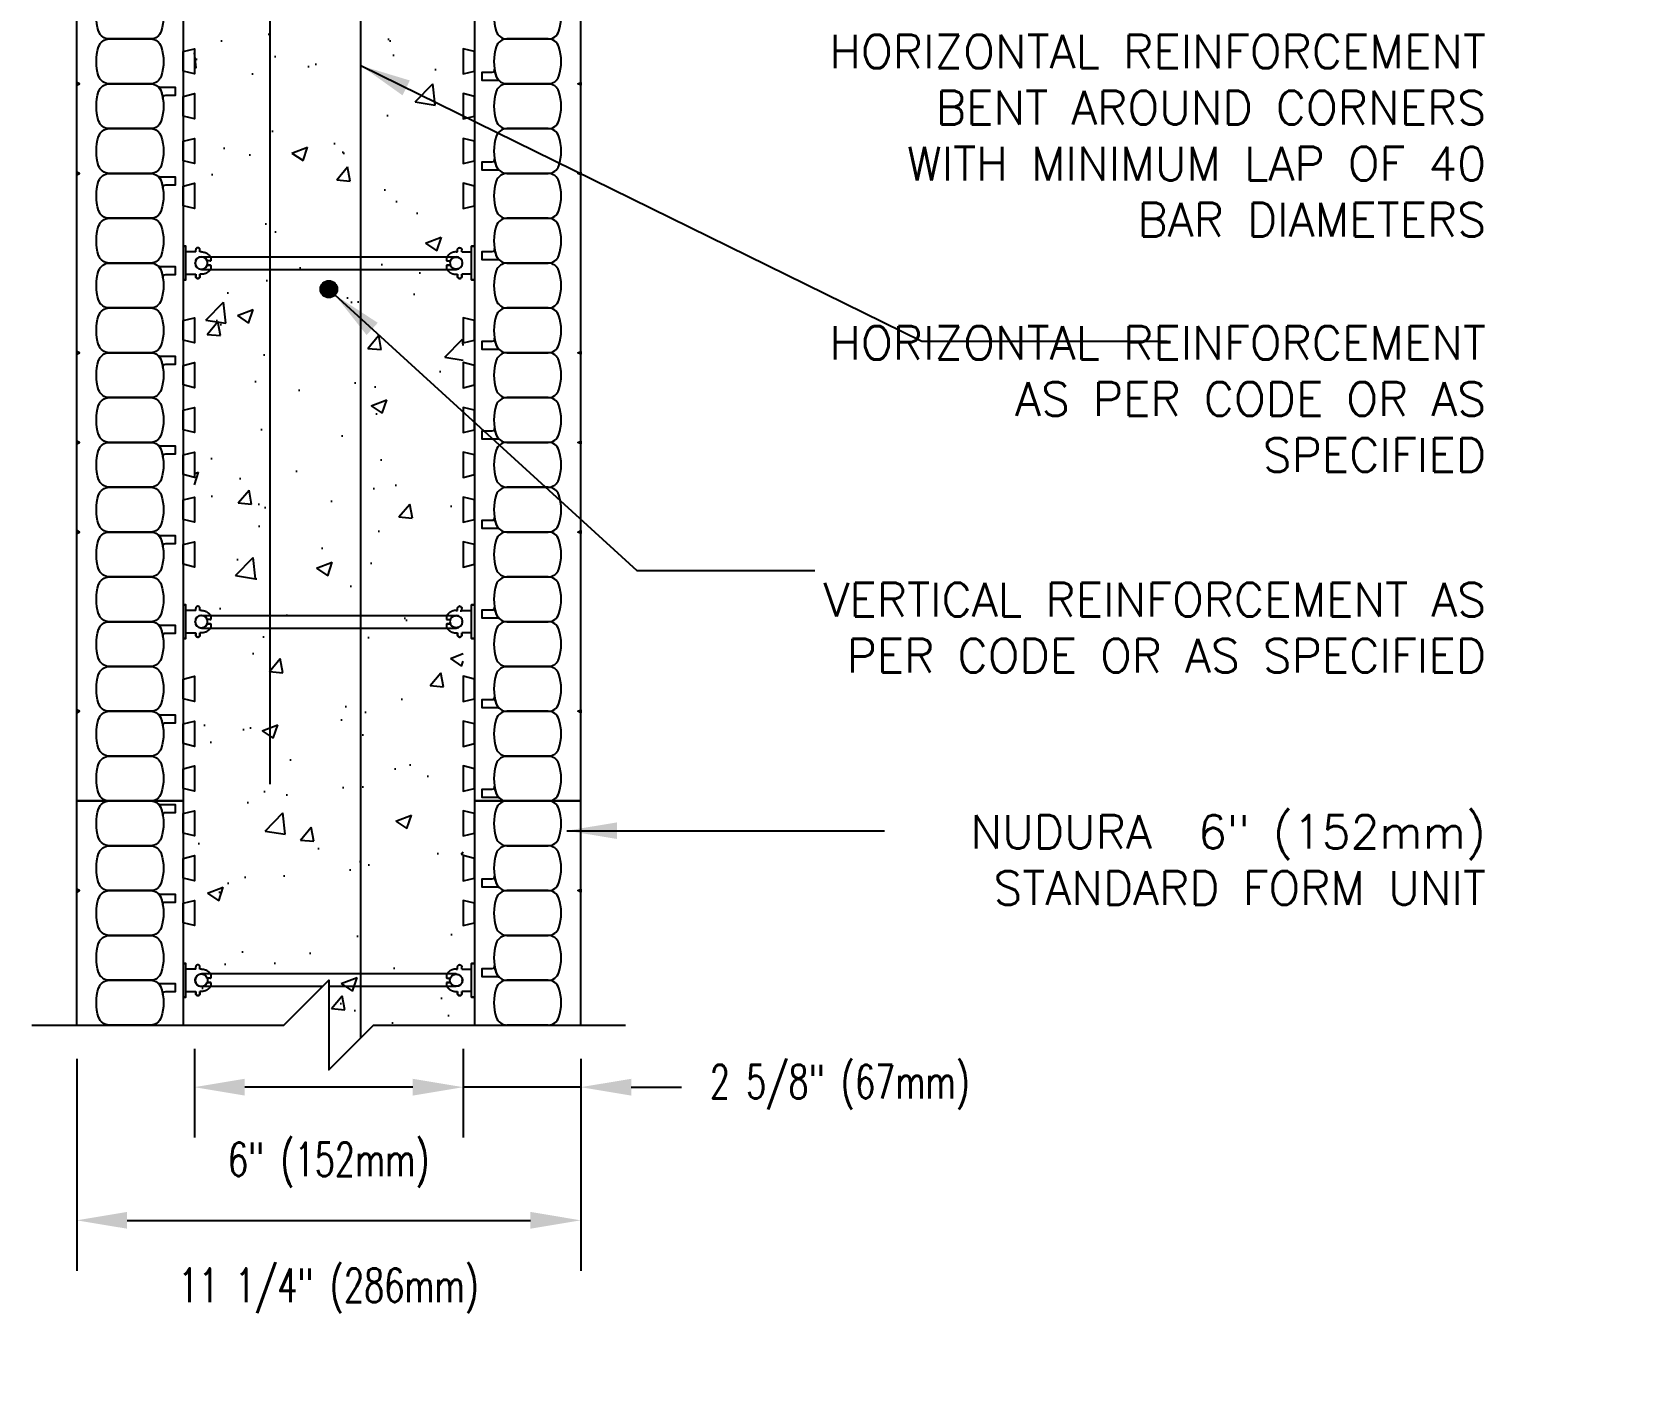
# Model space of a CAD drawing. Header units: inches. Extents: x 131.6 to 168.9, y 194.9 to 245.1.
# Drawn here: x 133.24 to 168.86, y 194.88 to 224.71 of the extents above; entities that cross this region are included whole.
import ezdxf

# ---------------------------------------------------------------- set-up
doc = ezdxf.new("R2010")
doc.units = ezdxf.units.IN
doc.header["$MEASUREMENT"] = 0
for name, color, linetype in [('DIM', 4, 'Continuous'), ('HATCH', 12, 'Continuous'), ('line25', 2, 'Continuous'), ('LINE3', 3, 'Continuous'), ('LINE50', 5, 'Continuous'), ('LINE65', 3, 'Continuous'), ('LINE9', 9, 'Continuous'), ('TEXT', 4, 'Continuous')]:
    doc.layers.add(name, color=color, linetype=linetype)
doc.styles.add('DIM', font='romans.shx', dxfattribs={"width": 0.7})
doc.styles.get("Standard").update_dxf_attribs({"font": 'romans.shx', "height": 0.75})
doc.dimstyles.new('ext_12', dxfattribs={"dimscale": 12, "dimtxt": 0.09375, "dimasz": 0.09375, "dimexe": 0.09375, "dimexo": 0.0625, "dimgap": 0.0625, "dimtad": 1, "dimdec": 1, "dimzin": 3, "dimdsep": 46, "dimlunit": 4, "dimtxsty": 'DIM', "dimcen": 0.09, "dimdle": 0.09375, "dimclrt": 4, "dimadec": 0, "dimazin": 0, "dimtfac": 1, "dimtdec": 1, "dimtmove": 2, "dimatfit": 3, "dimfxl": 0, "dimfrac": 2, "dimtolj": 1, "dimtzin": 0, "dimarcsym": 0})

# ---------------------------------------------------------------- blocks, each defined once
blk = doc.blocks.new('*D7')
at = {"layer": 'Defpoints', "color": 0}
for p in [(142.865, 202.776), (145.49, 202.557), (142.865, 201.172)]:
    blk.add_point(p, dxfattribs=at)
at = {"layer": 'DIM', "color": 0, "lineweight": -2}
for p, q in [((142.865, 202.026), (142.865, 200.047)), ((145.49, 201.807), (145.49, 200.047)), ((141.74, 201.172), (140.615, 201.172)), ((145.49, 201.172), (142.865, 201.172)), ((146.615, 201.172), (147.74, 201.172))]:
    blk.add_line(p, q, dxfattribs=at)
at = {"layer": 'DIM', "color": 0}
for points in [[(141.74, 201.359), (141.74, 200.984), (142.865, 201.172)], [(146.615, 201.359), (146.615, 200.984), (145.49, 201.172)]]:
    blk.add_solid(points, dxfattribs=at)
at = {"layer": 'DIM', "color": 4, "insert": (151.273, 201.172), "char_height": 0.75, "attachment_point": 5, "rotation": 0.0001, "style": 'DIM'}
blk.add_mtext('\\A1;2 5/8" (67mm)', dxfattribs=at)
blk = doc.blocks.new('*D8')
at = {"layer": 'Defpoints', "color": 0}
for p in [(136.865, 202.776), (142.865, 202.776), (136.865, 201.172)]:
    blk.add_point(p, dxfattribs=at)
at = {"layer": 'DIM', "color": 0, "lineweight": -2}
for p, q in [((136.865, 202.026), (136.865, 200.047)), ((142.865, 202.026), (142.865, 200.047)), ((141.74, 201.172), (137.99, 201.172))]:
    blk.add_line(p, q, dxfattribs=at)
at = {"layer": 'DIM', "color": 0}
for points in [[(137.99, 201.359), (137.99, 200.984), (136.865, 201.172)], [(141.74, 201.359), (141.74, 200.984), (142.865, 201.172)]]:
    blk.add_solid(points, dxfattribs=at)
at = {"layer": 'DIM', "color": 4, "insert": (139.865, 199.436), "char_height": 0.75, "attachment_point": 5, "rotation": 0.0001, "style": 'DIM'}
blk.add_mtext('\\A1;6" (152mm)', dxfattribs=at)
blk = doc.blocks.new('*D9')
at = {"layer": 'Defpoints', "color": 0}
for p in [(134.24, 202.557), (145.49, 202.557), (145.49, 198.201)]:
    blk.add_point(p, dxfattribs=at)
at = {"layer": 'DIM', "color": 0, "lineweight": -2}
for p, q in [((134.24, 201.807), (134.24, 197.076)), ((145.49, 201.807), (145.49, 197.076)), ((135.365, 198.201), (144.365, 198.201))]:
    blk.add_line(p, q, dxfattribs=at)
at = {"layer": 'DIM', "color": 0}
for points in [[(135.365, 198.389), (135.365, 198.014), (134.24, 198.201)], [(144.365, 198.389), (144.365, 198.014), (145.49, 198.201)]]:
    blk.add_solid(points, dxfattribs=at)
at = {"layer": 'DIM', "color": 4, "insert": (139.865, 196.627), "char_height": 0.75, "attachment_point": 5, "rotation": 0.0001, "style": 'DIM'}
blk.add_mtext('\\A1;11 1/4" (286mm)', dxfattribs=at)
blk = doc.blocks.new('WEB_CENTRE_TOP')
for p, q in [((-0.141, 5.688), (-0.141, 0)), ((0.141, 5.688), (0.141, 0))]:
    blk.add_line(p, q)
for centre in [(0, 5.688), (0, 0)]:
    blk.add_circle(centre, 0.141)
blk = doc.blocks.new('Connector')
blk.add_point((0.271, 0))
at = {"layer": 'LINE9'}
for p, q in [((0, 0.375), (0, -0.375)), ((0.062, -0.375), (0.062, 0.375)), ((0.281, 0.25), (0.062, 0.25))]:
    blk.add_line(p, q, dxfattribs=at)
for points, weights in [([(0.007, 0.375), (0.004, 0.375), (0, 0.375)], [1, 0.972587069138, 0.950305488115]), ([(0.327, 0.343), (0.308, 0.343), (0.281, 0.317), (0.281, 0.297)], [1, 0.85355339, 0.85355339, 1]), ([(0.328, 0.343), (0.327, 0.343), (0.327, 0.343)], [1, 0.70710678, 1]), ([(0.375, 0.297), (0.375, 0.317), (0.348, 0.343), (0.329, 0.343)], [1, 0.85355339, 0.85355339, 1]), ([(0.406, 0.25), (0.546, 0.25), (0.619, 0.131)], [0.958404415409, 0.794674173519, 0.864651571113]), ([(0.619, 0.052), (0.612, 0.049), (0.604, 0.049)], [0.83615024178, 0.892081430621, 1]), ([(0.281, -0.297), (0.281, -0.317), (0.308, -0.343), (0.327, -0.343)], [1, 0.85355339, 0.85355339, 1]), ([(0.327, -0.343), (0.281, -0.343), (0.281, -0.297)], [1, 0.70710678, 1]), ([(0.329, -0.343), (0.348, -0.343), (0.375, -0.317), (0.375, -0.297)], [1, 0.85355339, 0.85355339, 1]), ([(0.375, -0.297), (0.375, -0.343), (0.329, -0.343)], [1, 0.70710678, 1]), ([(0.619, -0.131), (0.546, -0.25), (0.406, -0.25)], [0.864651574428, 0.794674169686, 0.958404415195]), ([(0.604, -0.049), (0.612, -0.049), (0.619, -0.052)], [1, 0.89208144177, 0.836150253337]), ([(0, -0.375), (0.004, -0.375), (0.007, -0.375)], [0.950305488115, 0.972587069138, 1])]:
    blk.add_rational_spline(points, weights, degree=2, dxfattribs=at)
for points, degree in [([(0, 0.375), (0.002, 0.375), (0.005, 0.375), (0.007, 0.375)], 3), ([(0.007, 0.375), (0.021, 0.375), (0.051, 0.375), (0.062, 0.375), (0.062, 0.375)], 3), ([(0.281, 0.25), (0.281, 0.297)], 1), ([(0.327, 0.343), (0.327, 0.343), (0.328, 0.343), (0.328, 0.343)], 3), ([(0.328, 0.343), (0.329, 0.343), (0.329, 0.343), (0.329, 0.343)], 3), ([(0.375, 0.25), (0.375, 0.297)], 1), ([(0.406, 0.25), (0.375, 0.25)], 1), ([(0.406, 0.25), (0.406, 0.25)], 1), ([(0.406, 0.25), (0.406, 0.25)], 1), ([(0.406, 0.25), (0.406, 0.25)], 1), ([(0.406, 0.25), (0.406, 0.25)], 1), ([(0.406, 0.25), (0.406, 0.25)], 1), ([(0.406, 0.25), (0.406, 0.25)], 1), ([(0.406, 0.25), (0.406, 0.25)], 1), ([(0.406, 0.25), (0.406, 0.25)], 1), ([(0.406, 0.25), (0.406, 0.25)], 1), ([(0.406, 0.25), (0.406, 0.25)], 1), ([(0.406, 0.25), (0.406, 0.25)], 1), ([(0.406, 0.25), (0.406, 0.25)], 1), ([(0.406, 0.25), (0.406, 0.25)], 1), ([(0.406, 0.25), (0.406, 0.25)], 1), ([(0.406, 0.25), (0.406, 0.25)], 1), ([(0.406, 0.25), (0.406, 0.25)], 1), ([(0.406, 0.25), (0.406, 0.25)], 1), ([(0.406, 0.25), (0.406, 0.25)], 1), ([(0.406, 0.25), (0.406, 0.25)], 1), ([(0.406, 0.25), (0.406, 0.25)], 1), ([(0.406, 0.25), (0.406, 0.25)], 1), ([(0.406, 0.25), (0.406, 0.25)], 1), ([(0.406, 0.25), (0.406, 0.25)], 1), ([(0.406, 0.25), (0.406, 0.25)], 1), ([(0.604, 0.049), (0.532, 0.049)], 1), ([(0.532, 0.049), (0.532, 0.049)], 1), ([(0.532, 0.049), (0.532, 0.049)], 1), ([(0.532, 0.049), (0.532, 0.049)], 1), ([(0.532, 0.049), (0.532, 0.049)], 1), ([(0.532, 0.049), (0.532, 0.049)], 1), ([(0.532, 0.049), (0.532, 0.049)], 1), ([(0.532, 0.049), (0.532, 0.049)], 1), ([(0.532, 0.049), (0.532, 0.049)], 1), ([(0.532, 0.049), (0.532, 0.049)], 1), ([(0.532, 0.049), (0.532, 0.049)], 1), ([(0.604, 0.049), (0.609, 0.049), (0.614, 0.05), (0.619, 0.052)], 3), ([(0.604, 0.049), (0.604, 0.049)], 1), ([(0.604, 0.049), (0.604, 0.049)], 1), ([(0.604, 0.049), (0.604, 0.049)], 1), ([(0.604, 0.049), (0.604, 0.049)], 1), ([(0.619, 0.131), (0.619, 0.052)], 1), ([(0.619, 0.131), (0.619, 0.131)], 1), ([(0.619, 0.131), (0.619, 0.131)], 1), ([(0.619, 0.131), (0.619, 0.131)], 1), ([(0.619, 0.131), (0.619, 0.131)], 1), ([(0.062, -0.25), (0.281, -0.25)], 1), ([(0.281, -0.297), (0.281, -0.25)], 1), ([(0.281, -0.25), (0.281, -0.297)], 1), ([(0.328, -0.343), (0.328, -0.343), (0.327, -0.343), (0.327, -0.343)], 3), ([(0.329, -0.343), (0.329, -0.343), (0.329, -0.343), (0.328, -0.343)], 3), ([(0.375, -0.25), (0.375, -0.297)], 1), ([(0.375, -0.297), (0.375, -0.25)], 1), ([(0.406, -0.25), (0.375, -0.25)], 1), ([(0.406, -0.25), (0.406, -0.25)], 1), ([(0.406, -0.25), (0.406, -0.25)], 1), ([(0.406, -0.25), (0.406, -0.25)], 1), ([(0.406, -0.25), (0.406, -0.25)], 1), ([(0.406, -0.25), (0.406, -0.25)], 1), ([(0.406, -0.25), (0.406, -0.25)], 1), ([(0.406, -0.25), (0.406, -0.25)], 1), ([(0.406, -0.25), (0.406, -0.25)], 1), ([(0.406, -0.25), (0.406, -0.25)], 1), ([(0.406, -0.25), (0.406, -0.25)], 1), ([(0.406, -0.25), (0.406, -0.25)], 1), ([(0.532, -0.049), (0.604, -0.049)], 1), ([(0.604, -0.049), (0.58, -0.049), (0.556, -0.049), (0.532, -0.049)], 3), ([(0.532, -0.049), (0.532, -0.049)], 1), ([(0.532, -0.049), (0.532, -0.049)], 1), ([(0.532, -0.049), (0.532, -0.049)], 1), ([(0.532, -0.049), (0.532, -0.049)], 1), ([(0.619, -0.052), (0.614, -0.05), (0.609, -0.049), (0.604, -0.049)], 3), ([(0.604, -0.049), (0.604, -0.049)], 1), ([(0.604, -0.049), (0.604, -0.049)], 1), ([(0.604, -0.049), (0.604, -0.049)], 1), ([(0.604, -0.049), (0.604, -0.049)], 1), ([(0.604, -0.049), (0.604, -0.049)], 1), ([(0.604, -0.049), (0.604, -0.049)], 1), ([(0.604, -0.049), (0.604, -0.049)], 1), ([(0.604, -0.049), (0.604, -0.049)], 1), ([(0.619, -0.052), (0.619, -0.131)], 1), ([(0.619, -0.131), (0.619, -0.131)], 1), ([(0.619, -0.131), (0.619, -0.131)], 1), ([(0.619, -0.131), (0.619, -0.131)], 1), ([(0.619, -0.131), (0.619, -0.131)], 1), ([(0.007, -0.375), (0.005, -0.375), (0.002, -0.375), (0, -0.375)], 3), ([(0.062, -0.375), (0.062, -0.375), (0.051, -0.375), (0.021, -0.375), (0.007, -0.375)], 3)]:
    blk.add_open_spline(points, degree=degree, dxfattribs=at)
for points, weights, knots in [([(0.062, 0.375), (0.062, 0.375), (0.046, 0.375), (0.03, 0.375), (0.007, 0.375)], [0.868718858569, 0.861102746415, 1, 0.861102734288, 0.868718859898], [0, 0, 0, 0.5, 0.5, 1, 1, 1]), ([(0.532, 0.049), (0.472, 0.203), (0.333, 0.113), (0.157, 0), (0.333, -0.113), (0.472, -0.203), (0.532, -0.049)], [0.899508922286, 0.599718215298, 1, 0.54226024, 1, 0.599718224335, 0.899508908749], [0, 0, 0, 0.318112, 0.318112, 0.681888, 0.681888, 1, 1, 1]), ([(0.007, -0.375), (0.03, -0.375), (0.046, -0.375), (0.062, -0.375), (0.062, -0.375)], [0.868718859319, 0.861102739573, 1, 0.861102742958, 0.868718858948], [0, 0, 0, 0.5, 0.5, 1, 1, 1])]:
    blk.add_rational_spline(points, weights, degree=2, knots=knots, dxfattribs=at)

msp = doc.modelspace()

# ---------------------------------------------------------------- hatches: boundary and pattern name
at = {"layer": 'HATCH'}
h = msp.add_hatch(dxfattribs=at)
h.set_pattern_fill('AR-CONC', color=256, scale=0.5, style=0)
h.set_pattern_definition([(50, (18.8955, 17.3955), (3.5863, -0.31376), [0.375, -4.125]), (355, (18.8955, 17.3955), (-0.693757, 3.76096), [0.3, -3.3]), (100.4514, (19.1944, 17.3694), (2.892547, 3.447198), [0.3187, -3.50571]), (46.1842, (18.8955, 18.3955), (5.336205, -0.827595), [0.5625, -6.1875]), (96.6356, (19.34, 18.3265), (4.67331, 4.87059), [0.47805, -5.25856]), (351.1842, (18.8955, 18.3955), (4.67331, 4.87059), [0.45, -4.95]), (21, (19.3955, 18.1455), (2.984535, -2.013094), [0.375, -4.125]), (326, (19.3955, 18.1455), (1.216577, 3.62575), [0.3, -3.3]), (71.4514, (19.6443, 17.9777), (4.201113, 1.612652), [0.3187, -3.50571]), (37.5, (18.8955, 17.3955), (0.060799, 1.664469), [0, -3.26, 0, -3.35, 0, -3.3125]), (7.5, (18.8955, 17.3955), (1.315348, 1.972059), [0, -1.91, 0, -3.185, 0, -1.2625]), (327.5, (17.7805, 17.3955), (2.669112, -0.1127744), [0, -1.25, 0, -3.9, 0, -5.175]), (317.5, (17.2805, 17.3955), (2.91593, 0.500525), [0, -1.625, 0, -2.59, 0, -3.675])])
h.paths.add_polyline_path([(167.865, 234.557), (167.865, 236.557), (136.865, 236.557), (136.865, 202.557), (138.865, 202.557), (139.865, 203.557), (139.865, 201.557), (140.865, 202.557), (142.865, 202.557), (142.865, 230.557), (167.865, 230.557), (167.865, 232.557), (168.865, 233.557), (166.865, 233.557)])
at = {"layer": 'LINE3'}
msp.add_hatch(color=256, dxfattribs=at).paths.add_polyline_path([(140.052, 218.974, 1), (139.677, 218.974, 1)])

# ---------------------------------------------------------------- linework, layer by layer
at = {"layer": 'line25'}
for p, q in [((136.615, 236.057), (136.615, 207.557)), ((143.115, 229.057), (143.115, 207.557)), ((136.615, 207.557), (136.615, 202.557)), ((143.115, 207.557), (143.115, 202.557))]:
    msp.add_line(p, q, dxfattribs=at)
for points in [[(136.615, 224.276), (136.865, 224.338), (136.865, 223.776), (136.615, 223.838)], [(143.115, 224.276), (142.865, 224.338), (142.865, 223.776), (143.115, 223.838)], [(136.615, 223.276), (136.865, 223.338), (136.865, 222.776), (136.615, 222.838)], [(143.115, 223.276), (142.865, 223.338), (142.865, 222.776), (143.115, 222.838)], [(136.615, 222.276), (136.865, 222.338), (136.865, 221.776), (136.615, 221.838)], [(143.115, 222.276), (142.865, 222.338), (142.865, 221.776), (143.115, 221.838)], [(136.615, 221.276), (136.865, 221.338), (136.865, 220.776), (136.615, 220.838)], [(143.115, 221.276), (142.865, 221.338), (142.865, 220.776), (143.115, 220.838)], [(136.615, 218.276), (136.865, 218.338), (136.865, 217.776), (136.615, 217.838)], [(143.115, 218.276), (142.865, 218.338), (142.865, 217.776), (143.115, 217.838)], [(136.615, 217.276), (136.865, 217.338), (136.865, 216.776), (136.615, 216.838)], [(143.115, 217.276), (142.865, 217.338), (142.865, 216.776), (143.115, 216.838)], [(136.615, 216.276), (136.865, 216.338), (136.865, 215.776), (136.615, 215.838)], [(143.115, 216.276), (142.865, 216.338), (142.865, 215.776), (143.115, 215.838)], [(136.615, 215.276), (136.865, 215.338), (136.865, 214.776), (136.615, 214.838)], [(143.115, 215.276), (142.865, 215.338), (142.865, 214.776), (143.115, 214.838)], [(136.615, 214.276), (136.865, 214.338), (136.865, 213.776), (136.615, 213.838)], [(143.115, 214.276), (142.865, 214.338), (142.865, 213.776), (143.115, 213.838)], [(136.615, 213.276), (136.865, 213.338), (136.865, 212.776), (136.615, 212.838)], [(143.115, 213.276), (142.865, 213.338), (142.865, 212.776), (143.115, 212.838)], [(136.615, 210.276), (136.865, 210.338), (136.865, 209.776), (136.615, 209.838)], [(143.115, 210.276), (142.865, 210.338), (142.865, 209.776), (143.115, 209.838)], [(136.615, 209.276), (136.865, 209.338), (136.865, 208.776), (136.615, 208.838)], [(143.115, 209.276), (142.865, 209.338), (142.865, 208.776), (143.115, 208.838)], [(136.615, 208.276), (136.865, 208.338), (136.865, 207.776), (136.615, 207.838)], [(143.115, 208.276), (142.865, 208.338), (142.865, 207.776), (143.115, 207.838)], [(136.615, 207.276), (136.865, 207.338), (136.865, 206.776), (136.615, 206.838)], [(143.115, 207.276), (142.865, 207.338), (142.865, 206.776), (143.115, 206.838)], [(136.615, 206.276), (136.865, 206.338), (136.865, 205.776), (136.615, 205.838)], [(143.115, 206.276), (142.865, 206.338), (142.865, 205.776), (143.115, 205.838)], [(136.615, 205.276), (136.865, 205.338), (136.865, 204.776), (136.615, 204.838)], [(143.115, 205.276), (142.865, 205.338), (142.865, 204.776), (143.115, 204.838)]]:
    msp.add_lwpolyline(points, close=True, dxfattribs=at)
at = {"layer": 'LINE3'}
msp.add_line((140.583, 202.276), (140.583, 230.487), dxfattribs=at)
msp.add_circle((139.865, 218.974), 0.188, dxfattribs=at)
at = {"layer": 'LINE50'}
for p, q in [((134.24, 207.557), (134.24, 239.182)), ((145.49, 207.557), (145.49, 227.932)), ((134.24, 207.557), (136.615, 207.557)), ((136.615, 207.557), (134.24, 207.557)), ((134.24, 202.557), (134.24, 207.557)), ((145.49, 207.557), (143.115, 207.557)), ((143.115, 207.557), (145.49, 207.557)), ((145.49, 202.557), (145.49, 207.557))]:
    msp.add_line(p, q, dxfattribs=at)
at = {"layer": 'LINE65', "flags": 128}
msp.add_lwpolyline([(138.555, 207.932), (138.555, 231.776), (138.555, 231.776, -0.414214), (141.055, 234.276), (165.49, 234.276)], format="xyb", dxfattribs=at)
at = {"layer": 'LINE9'}
for p, q in [((142.709, 203.698), (137.021, 203.698)), ((142.709, 203.698), (137.021, 203.698)), ((139.724, 203.417), (137.021, 203.417)), ((139.724, 203.417), (137.021, 203.417)), ((142.709, 203.417), (139.865, 203.417)), ((142.709, 203.417), (139.865, 203.417))]:
    msp.add_line(p, q, dxfattribs=at)
for points in [[(136.126, 225.384, -0.157671), (136.126, 224.73, -0.325305), (135.888, 224.557), (134.967, 224.557, -0.325305), (134.729, 224.73, -0.157671), (134.729, 225.384, -0.325305), (134.967, 225.557), (135.888, 225.557, -0.325305)], [(143.604, 225.384, 0.157671), (143.604, 224.73, 0.325305), (143.842, 224.557), (144.763, 224.557, 0.325305), (145.001, 224.73, 0.157671), (145.001, 225.384, 0.325305), (144.763, 225.557), (143.842, 225.557, 0.325305)], [(136.126, 224.384, -0.157671), (136.126, 223.73, -0.325305), (135.888, 223.557), (134.967, 223.557, -0.325305), (134.729, 223.73, -0.157671), (134.729, 224.384, -0.325305), (134.967, 224.557), (135.888, 224.557, -0.325305)], [(143.604, 224.384, 0.157671), (143.604, 223.73, 0.325305), (143.842, 223.557), (144.763, 223.557, 0.325305), (145.001, 223.73, 0.157671), (145.001, 224.384, 0.325305), (144.763, 224.557), (143.842, 224.557, 0.325305)], [(143.604, 223.73, -0.037267), (143.566, 223.884, -0.463036), (143.505, 223.811), (143.283, 223.811), (143.283, 223.64), (143.629, 223.64, -0.189002), (143.672, 223.624, -0.128407)], [(136.126, 223.384, -0.157671), (136.126, 222.73, -0.325305), (135.888, 222.557), (134.967, 222.557, -0.325305), (134.729, 222.73, -0.157671), (134.729, 223.384, -0.325305), (134.967, 223.557), (135.888, 223.557, -0.325305)], [(136.126, 223.384, -0.037267), (136.163, 223.23, -0.463036), (136.225, 223.303), (136.446, 223.303), (136.446, 223.474), (136.1, 223.474, -0.189002), (136.058, 223.491, -0.128407)], [(143.604, 223.384, 0.157671), (143.604, 222.73, 0.325305), (143.842, 222.557), (144.763, 222.557, 0.325305), (145.001, 222.73, 0.157671), (145.001, 223.384, 0.325305), (144.763, 223.557), (143.842, 223.557, 0.325305)], [(136.126, 222.384, -0.157671), (136.126, 221.73, -0.325305), (135.888, 221.557), (134.967, 221.557, -0.325305), (134.729, 221.73, -0.157671), (134.729, 222.384, -0.325305), (134.967, 222.557), (135.888, 222.557, -0.325305)], [(143.604, 222.384, 0.157671), (143.604, 221.73, 0.325305), (143.842, 221.557), (144.763, 221.557, 0.325305), (145.001, 221.73, 0.157671), (145.001, 222.384, 0.325305), (144.763, 222.557), (143.842, 222.557, 0.325305)], [(143.604, 221.73, -0.037267), (143.566, 221.884, -0.463036), (143.505, 221.811), (143.283, 221.811), (143.283, 221.64), (143.629, 221.64, -0.189002), (143.672, 221.624, -0.128407)], [(136.126, 221.384, -0.157671), (136.126, 220.73, -0.325305), (135.888, 220.557), (134.967, 220.557, -0.325305), (134.729, 220.73, -0.157671), (134.729, 221.384, -0.325305), (134.967, 221.557), (135.888, 221.557, -0.325305)], [(136.126, 221.384, -0.037267), (136.163, 221.23, -0.463036), (136.225, 221.303), (136.446, 221.303), (136.446, 221.474), (136.1, 221.474, -0.189002), (136.058, 221.491, -0.128407)], [(143.604, 221.384, 0.157671), (143.604, 220.73, 0.325305), (143.842, 220.557), (144.763, 220.557, 0.325305), (145.001, 220.73, 0.157671), (145.001, 221.384, 0.325305), (144.763, 221.557), (143.842, 221.557, 0.325305)], [(136.126, 220.384, -0.157671), (136.126, 219.73, -0.325305), (135.888, 219.557), (134.967, 219.557, -0.325305), (134.729, 219.73, -0.157671), (134.729, 220.384, -0.325305), (134.967, 220.557), (135.888, 220.557, -0.325305)], [(143.604, 220.384, 0.157671), (143.604, 219.73, 0.325305), (143.842, 219.557), (144.763, 219.557, 0.325305), (145.001, 219.73, 0.157671), (145.001, 220.384, 0.325305), (144.763, 220.557), (143.842, 220.557, 0.325305)], [(143.604, 219.73, -0.037267), (143.566, 219.884, -0.463036), (143.505, 219.811), (143.283, 219.811), (143.283, 219.64), (143.629, 219.64, -0.189002), (143.672, 219.624, -0.128407)], [(136.126, 219.384, -0.157671), (136.126, 218.73, -0.325305), (135.888, 218.557), (134.967, 218.557, -0.325305), (134.729, 218.73, -0.157671), (134.729, 219.384, -0.325305), (134.967, 219.557), (135.888, 219.557, -0.325305)], [(136.126, 219.384, -0.037267), (136.163, 219.23, -0.463036), (136.225, 219.303), (136.446, 219.303), (136.446, 219.474), (136.1, 219.474, -0.189002), (136.058, 219.491, -0.128407)], [(143.604, 219.384, 0.157671), (143.604, 218.73, 0.325305), (143.842, 218.557), (144.763, 218.557, 0.325305), (145.001, 218.73, 0.157671), (145.001, 219.384, 0.325305), (144.763, 219.557), (143.842, 219.557, 0.325305)], [(136.126, 218.384, -0.157671), (136.126, 217.73, -0.325305), (135.888, 217.557), (134.967, 217.557, -0.325305), (134.729, 217.73, -0.157671), (134.729, 218.384, -0.325305), (134.967, 218.557), (135.888, 218.557, -0.325305)], [(143.604, 218.384, 0.157671), (143.604, 217.73, 0.325305), (143.842, 217.557), (144.763, 217.557, 0.325305), (145.001, 217.73, 0.157671), (145.001, 218.384, 0.325305), (144.763, 218.557), (143.842, 218.557, 0.325305)], [(143.604, 217.73, -0.037267), (143.566, 217.884, -0.463036), (143.505, 217.811), (143.283, 217.811), (143.283, 217.64), (143.629, 217.64, -0.189002), (143.672, 217.624, -0.128407)], [(136.126, 217.384, -0.157671), (136.126, 216.73, -0.325305), (135.888, 216.557), (134.967, 216.557, -0.325305), (134.729, 216.73, -0.157671), (134.729, 217.384, -0.325305), (134.967, 217.557), (135.888, 217.557, -0.325305)], [(136.126, 217.384, -0.037267), (136.163, 217.23, -0.463036), (136.225, 217.303), (136.446, 217.303), (136.446, 217.474), (136.1, 217.474, -0.189002), (136.058, 217.491, -0.128407)], [(143.604, 217.384, 0.157671), (143.604, 216.73, 0.325305), (143.842, 216.557), (144.763, 216.557, 0.325305), (145.001, 216.73, 0.157671), (145.001, 217.384, 0.325305), (144.763, 217.557), (143.842, 217.557, 0.325305)], [(136.126, 216.384, -0.157671), (136.126, 215.73, -0.325305), (135.888, 215.557), (134.967, 215.557, -0.325305), (134.729, 215.73, -0.157671), (134.729, 216.384, -0.325305), (134.967, 216.557), (135.888, 216.557, -0.325305)], [(143.604, 216.384, 0.157671), (143.604, 215.73, 0.325305), (143.842, 215.557), (144.763, 215.557, 0.325305), (145.001, 215.73, 0.157671), (145.001, 216.384, 0.325305), (144.763, 216.557), (143.842, 216.557, 0.325305)], [(136.126, 215.384, -0.157671), (136.126, 214.73, -0.325305), (135.888, 214.557), (134.967, 214.557, -0.325305), (134.729, 214.73, -0.157671), (134.729, 215.384, -0.325305), (134.967, 215.557), (135.888, 215.557, -0.325305)], [(143.604, 215.73, -0.037267), (143.566, 215.884, -0.463036), (143.505, 215.811), (143.283, 215.811), (143.283, 215.64), (143.629, 215.64, -0.189002), (143.672, 215.624, -0.128407)], [(143.604, 215.384, 0.157671), (143.604, 214.73, 0.325305), (143.842, 214.557), (144.763, 214.557, 0.325305), (145.001, 214.73, 0.157671), (145.001, 215.384, 0.325305), (144.763, 215.557), (143.842, 215.557, 0.325305)], [(136.126, 215.384, -0.037267), (136.163, 215.23, -0.463036), (136.225, 215.303), (136.446, 215.303), (136.446, 215.474), (136.1, 215.474, -0.189002), (136.058, 215.491, -0.128407)], [(136.126, 214.384, -0.157671), (136.126, 213.73, -0.325305), (135.888, 213.557), (134.967, 213.557, -0.325305), (134.729, 213.73, -0.157671), (134.729, 214.384, -0.325305), (134.967, 214.557), (135.888, 214.557, -0.325305)], [(143.604, 214.384, 0.157671), (143.604, 213.73, 0.325305), (143.842, 213.557), (144.763, 213.557, 0.325305), (145.001, 213.73, 0.157671), (145.001, 214.384, 0.325305), (144.763, 214.557), (143.842, 214.557, 0.325305)], [(143.604, 213.73, -0.037267), (143.566, 213.884, -0.463036), (143.505, 213.811), (143.283, 213.811), (143.283, 213.64), (143.629, 213.64, -0.189002), (143.672, 213.624, -0.128407)], [(136.126, 213.384, -0.157671), (136.126, 212.73, -0.325305), (135.888, 212.557), (134.967, 212.557, -0.325305), (134.729, 212.73, -0.157671), (134.729, 213.384, -0.325305), (134.967, 213.557), (135.888, 213.557, -0.325305)], [(136.126, 213.384, -0.037267), (136.163, 213.23, -0.463036), (136.225, 213.303), (136.446, 213.303), (136.446, 213.474), (136.1, 213.474, -0.189002), (136.058, 213.491, -0.128407)], [(143.604, 213.384, 0.157671), (143.604, 212.73, 0.325305), (143.842, 212.557), (144.763, 212.557, 0.325305), (145.001, 212.73, 0.157671), (145.001, 213.384, 0.325305), (144.763, 213.557), (143.842, 213.557, 0.325305)], [(136.126, 212.384, -0.157671), (136.126, 211.73, -0.325305), (135.888, 211.557), (134.967, 211.557, -0.325305), (134.729, 211.73, -0.157671), (134.729, 212.384, -0.325305), (134.967, 212.557), (135.888, 212.557, -0.325305)], [(143.604, 212.384, 0.157671), (143.604, 211.73, 0.325305), (143.842, 211.557), (144.763, 211.557, 0.325305), (145.001, 211.73, 0.157671), (145.001, 212.384, 0.325305), (144.763, 212.557), (143.842, 212.557, 0.325305)], [(143.604, 211.73, -0.037267), (143.566, 211.884, -0.463036), (143.505, 211.811), (143.283, 211.811), (143.283, 211.64), (143.629, 211.64, -0.189002), (143.672, 211.624, -0.128407)], [(136.126, 211.384, -0.157671), (136.126, 210.73, -0.325305), (135.888, 210.557), (134.967, 210.557, -0.325305), (134.729, 210.73, -0.157671), (134.729, 211.384, -0.325305), (134.967, 211.557), (135.888, 211.557, -0.325305)], [(136.126, 211.384, -0.037267), (136.163, 211.23, -0.463036), (136.225, 211.303), (136.446, 211.303), (136.446, 211.474), (136.1, 211.474, -0.189002), (136.058, 211.491, -0.128407)], [(143.604, 211.384, 0.157671), (143.604, 210.73, 0.325305), (143.842, 210.557), (144.763, 210.557, 0.325305), (145.001, 210.73, 0.157671), (145.001, 211.384, 0.325305), (144.763, 211.557), (143.842, 211.557, 0.325305)], [(136.126, 210.384, -0.157671), (136.126, 209.73, -0.325305), (135.888, 209.557), (134.967, 209.557, -0.325305), (134.729, 209.73, -0.157671), (134.729, 210.384, -0.325305), (134.967, 210.557), (135.888, 210.557, -0.325305)], [(143.604, 210.384, 0.157671), (143.604, 209.73, 0.325305), (143.842, 209.557), (144.763, 209.557, 0.325305), (145.001, 209.73, 0.157671), (145.001, 210.384, 0.325305), (144.763, 210.557), (143.842, 210.557, 0.325305)], [(143.604, 209.73, -0.037267), (143.566, 209.884, -0.463036), (143.505, 209.811), (143.283, 209.811), (143.283, 209.64), (143.629, 209.64, -0.189002), (143.672, 209.624, -0.128407)], [(136.126, 209.384, -0.157671), (136.126, 208.73, -0.325305), (135.888, 208.557), (134.967, 208.557, -0.325305), (134.729, 208.73, -0.157671), (134.729, 209.384, -0.325305), (134.967, 209.557), (135.888, 209.557, -0.325305)], [(136.126, 209.384, -0.037267), (136.163, 209.23, -0.463036), (136.225, 209.303), (136.446, 209.303), (136.446, 209.474), (136.1, 209.474, -0.189002), (136.058, 209.491, -0.128407)], [(143.604, 209.384, 0.157671), (143.604, 208.73, 0.325305), (143.842, 208.557), (144.763, 208.557, 0.325305), (145.001, 208.73, 0.157671), (145.001, 209.384, 0.325305), (144.763, 209.557), (143.842, 209.557, 0.325305)], [(136.126, 208.384, -0.157671), (136.126, 207.73, -0.325305), (135.888, 207.557), (134.967, 207.557, -0.325305), (134.729, 207.73, -0.157671), (134.729, 208.384, -0.325305), (134.967, 208.557), (135.888, 208.557, -0.325305)], [(143.604, 208.384, 0.157671), (143.604, 207.73, 0.325305), (143.842, 207.557), (144.763, 207.557, 0.325305), (145.001, 207.73, 0.157671), (145.001, 208.384, 0.325305), (144.763, 208.557), (143.842, 208.557, 0.325305)], [(143.604, 207.73, -0.037267), (143.566, 207.884, -0.463036), (143.505, 207.811), (143.283, 207.811), (143.283, 207.64), (143.629, 207.64, -0.189002), (143.672, 207.624, -0.128407)], [(136.126, 207.384, -0.157671), (136.126, 206.73, -0.325305), (135.888, 206.557), (134.967, 206.557, -0.325305), (134.729, 206.73, -0.157671), (134.729, 207.384, -0.325305), (134.967, 207.557), (135.888, 207.557, -0.325305)], [(136.126, 207.384, -0.037267), (136.163, 207.23, -0.463036), (136.225, 207.303), (136.446, 207.303), (136.446, 207.474), (136.1, 207.474, -0.189002), (136.058, 207.491, -0.128407)], [(143.604, 207.384, 0.157671), (143.604, 206.73, 0.325305), (143.842, 206.557), (144.763, 206.557, 0.325305), (145.001, 206.73, 0.157671), (145.001, 207.384, 0.325305), (144.763, 207.557), (143.842, 207.557, 0.325305)], [(136.126, 206.384, -0.157671), (136.126, 205.73, -0.325305), (135.888, 205.557), (134.967, 205.557, -0.325305), (134.729, 205.73, -0.157671), (134.729, 206.384, -0.325305), (134.967, 206.557), (135.888, 206.557, -0.325305)], [(143.604, 206.384, 0.157671), (143.604, 205.73, 0.325305), (143.842, 205.557), (144.763, 205.557, 0.325305), (145.001, 205.73, 0.157671), (145.001, 206.384, 0.325305), (144.763, 206.557), (143.842, 206.557, 0.325305)], [(136.126, 205.384, -0.157671), (136.126, 204.73, -0.325305), (135.888, 204.557), (134.967, 204.557, -0.325305), (134.729, 204.73, -0.157671), (134.729, 205.384, -0.325305), (134.967, 205.557), (135.888, 205.557, -0.325305)], [(143.604, 205.73, -0.037267), (143.566, 205.884, -0.463036), (143.505, 205.811), (143.283, 205.811), (143.283, 205.64), (143.629, 205.64, -0.189002), (143.672, 205.624, -0.128407)], [(143.604, 205.384, 0.157671), (143.604, 204.73, 0.325305), (143.842, 204.557), (144.763, 204.557, 0.325305), (145.001, 204.73, 0.157671), (145.001, 205.384, 0.325305), (144.763, 205.557), (143.842, 205.557, 0.325305)], [(136.126, 205.384, -0.037267), (136.163, 205.23, -0.463036), (136.225, 205.303), (136.446, 205.303), (136.446, 205.474), (136.1, 205.474, -0.189002), (136.058, 205.491, -0.128407)], [(136.126, 204.384, -0.157671), (136.126, 203.73, -0.325305), (135.888, 203.557), (134.967, 203.557, -0.325305), (134.729, 203.73, -0.157671), (134.729, 204.384, -0.325305), (134.967, 204.557), (135.888, 204.557, -0.325305)], [(143.604, 204.384, 0.157671), (143.604, 203.73, 0.325305), (143.842, 203.557), (144.763, 203.557, 0.325305), (145.001, 203.73, 0.157671), (145.001, 204.384, 0.325305), (144.763, 204.557), (143.842, 204.557, 0.325305)], [(143.604, 203.73, -0.037267), (143.566, 203.884, -0.463036), (143.505, 203.811), (143.283, 203.811), (143.283, 203.64), (143.629, 203.64, -0.189002), (143.672, 203.624, -0.128407)], [(136.126, 203.384, -0.157671), (136.126, 202.73, -0.325305), (135.888, 202.557), (134.967, 202.557, -0.325305), (134.729, 202.73, -0.157671), (134.729, 203.384, -0.325305), (134.967, 203.557), (135.888, 203.557, -0.325305)], [(136.126, 203.384, -0.037267), (136.163, 203.23, -0.463036), (136.225, 203.303), (136.446, 203.303), (136.446, 203.474), (136.1, 203.474, -0.189002), (136.058, 203.491, -0.128407)], [(143.604, 203.384, 0.157671), (143.604, 202.73, 0.325305), (143.842, 202.557), (144.763, 202.557, 0.325305), (145.001, 202.73, 0.157671), (145.001, 203.384, 0.325305), (144.763, 203.557), (143.842, 203.557, 0.325305)]]:
    msp.add_lwpolyline(points, format="xyb", close=True, dxfattribs=at)
for points in [[(134.24, 223.526), (134.304, 223.557), (134.24, 223.588)], [(145.49, 223.526), (145.425, 223.557), (145.49, 223.588)], [(134.24, 221.526), (134.304, 221.557), (134.24, 221.588)], [(145.49, 221.526), (145.425, 221.557), (145.49, 221.588)], [(134.24, 217.526), (134.304, 217.557), (134.24, 217.588)], [(145.49, 217.526), (145.425, 217.557), (145.49, 217.588)], [(134.24, 215.526), (134.304, 215.557), (134.24, 215.588)], [(145.49, 215.526), (145.425, 215.557), (145.49, 215.588)], [(134.24, 213.526), (134.304, 213.557), (134.24, 213.588)], [(145.49, 213.526), (145.425, 213.557), (145.49, 213.588)], [(134.24, 209.526), (134.304, 209.557), (134.24, 209.588)], [(145.49, 209.526), (145.425, 209.557), (145.49, 209.588)], [(134.24, 205.526), (134.304, 205.557), (134.24, 205.588)], [(145.49, 205.526), (145.425, 205.557), (145.49, 205.588)]]:
    msp.add_lwpolyline(points, close=True, dxfattribs=at)
msp.add_lwpolyline([(133.24, 202.557), (138.865, 202.557), (139.865, 203.557), (139.865, 201.557), (140.865, 202.557), (146.49, 202.557)], dxfattribs=at)
for points in [[(134.967, 202.557), (135.888, 202.557, -0.325305)], [(144.763, 202.557), (143.842, 202.557, 0.325305)]]:
    msp.add_lwpolyline(points, format="xyb", dxfattribs=at)
for centre in [(137.021, 203.557), (137.021, 203.557), (142.709, 203.557), (142.709, 203.557)]:
    msp.add_circle(centre, 0.141, dxfattribs=at)

# ---------------------------------------------------------------- block references
for p in [(136.615, 219.557), (136.615, 211.557), (136.615, 203.557)]:
    msp.add_blockref('Connector', p)
at = {"xscale": -1}
for p in [(143.115, 219.557), (143.115, 211.557), (143.115, 203.557)]:
    msp.add_blockref('Connector', p, dxfattribs=at)
at = {"layer": 'LINE9', "xscale": -1, "rotation": 90}
for p in [(142.709, 219.557), (142.709, 211.557)]:
    msp.add_blockref('WEB_CENTRE_TOP', p, dxfattribs=at)

# ---------------------------------------------------------------- texts
at = {"layer": 'TEXT', "char_height": 0.75, "width": 16.02156, "attachment_point": 6}
for s, insert in [('HORIZONTAL REINFORCEMENT BENT AROUND CORNERS WITH MINIMUM LAP OF 40 BAR DIAMETERS', (165.694, 222.402)), ('HORIZONTAL REINFORCEMENT AS PER CODE OR AS SPECIFIED', (165.694, 216.528)), ('VERTICAL REINFORCEMENT AS PER CODE OR AS SPECIFIED', (165.694, 211.424)), ('NUDURA  6" (152mm) STANDARD FORM UNIT', (165.694, 206.243))]:
    msp.add_mtext(s, dxfattribs=dict(at, insert=insert))

# ---------------------------------------------------------------- dimensions: what is measured, and where the dimension line sits
at = {"layer": 'DIM', "color": 4}
for base, p1, p2, text, override, picture, middle in [((136.865, 201.172), (142.865, 202.776), (136.865, 202.776), '6" (152mm)', {"dimtxt": 0.0625, "dimdec": 2, "dimzin": 0}, '*D8', (139.865, 199.436)), ((142.865, 201.172), (145.49, 202.557), (142.865, 202.776), '2 5/8" (67mm)', {"dimtxt": 0.0625, "dimdec": 2, "dimzin": 0, "dimtmove": 1}, '*D7', (151.273, 201.172)), ((145.49, 198.201), (134.24, 202.557), (145.49, 202.557), '11 1/4" (286mm)', {"dimtxt": 0.0625, "dimdec": 2, "dimzin": 0}, '*D9', (139.865, 196.627))]:
    dim = msp.add_linear_dim(base=base, p1=p1, p2=p2, text=text, dimstyle='ext_12', override=override, dxfattribs=at)
    dim.commit()
    dim.dimension.update_dxf_attribs({"geometry": picture, "text_midpoint": middle, "dimtype": 160, "text_rotation": 0.0001})

# ---------------------------------------------------------------- leaders
at = {"layer": 'TEXT'}
for points in [[(140.583, 223.962), (153.1, 217.813), (158.58, 217.813)], [(140.003, 218.847), (146.738, 212.699), (150.716, 212.699)], [(145.175, 206.894), (152.27, 206.894)]]:
    msp.add_leader(points, dimstyle='ext_12', dxfattribs=at)

doc.saveas('drawing.dxf')
